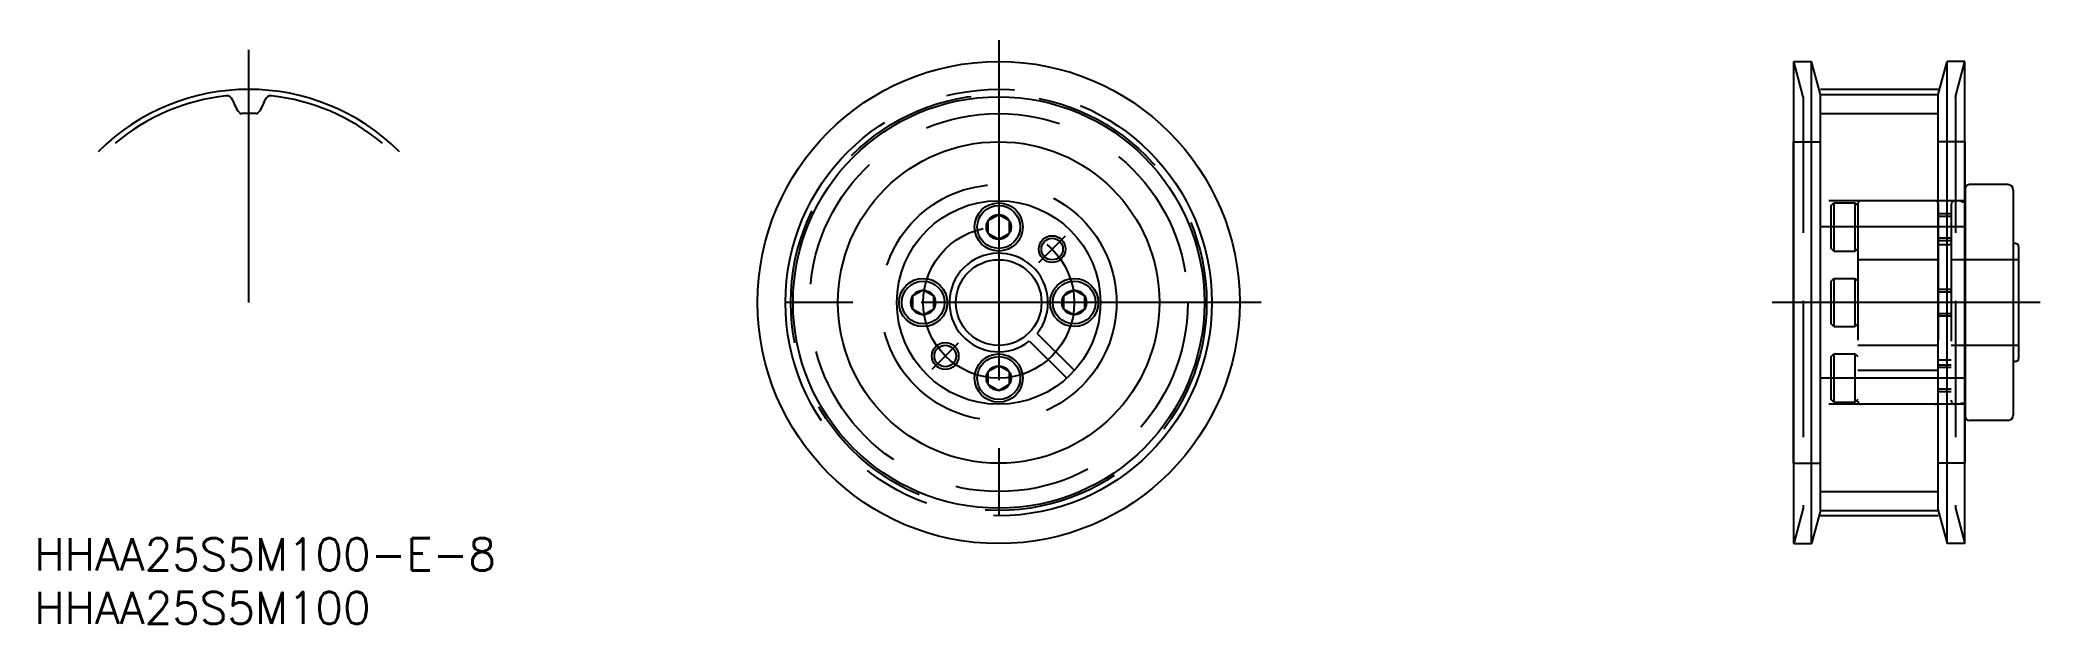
# Model space of a CAD drawing. Extents: x -89 to 97, y -30 to 24.
import ezdxf

# ---------------------------------------------------------------- set-up
doc = ezdxf.new("R2010")
doc.units = 0
doc.linetypes.add('CENTER', pattern=[50.8, 31.75, -6.35, 6.35, -6.35])
doc.linetypes.add('DASHED', pattern=[19.05, 12.7, -6.35])
doc.layers.get('0').update_dxf_attribs({"linetype": 'CONTINUOUS'})
doc.layers.add('CENTER', color=1, linetype='CENTER')
doc.styles.get("Standard").update_dxf_attribs({"font": 'txt.shx', "height": 3, "bigfont": 'bigfont.shx'})

# ---------------------------------------------------------------- blocks, each defined once
blk = doc.blocks.new('*U20')
at = {"color": 7, "linetype": 'CONTINUOUS'}
blk.add_text('HHAA25S5M100', height=3, dxfattribs=at).set_placement((-90, -30))
blk = doc.blocks.new('*U21')
at = {"color": 7, "linetype": 'CONTINUOUS'}
blk.add_text('HHAA25S5M100-E-8', height=3, dxfattribs=at).set_placement((-90, -25))

msp = doc.modelspace()

# ---------------------------------------------------------------- linework, layer by layer
at = {"color": 3, "linetype": 'DASHED'}
for p, q in [((75.1, 19.2), (74.21, 22.5)), ((89.3, 19.2), (90.18, 22.5)), ((75.1, 19.2), (75.1, -19.2)), ((89.3, 19.2), (89.3, -19.2)), ((76.7, 17.64), (87.7, 17.64)), ((74.21, 15), (76.7, 15)), ((90.18, 15), (87.7, 15)), ((90.2, 9.5), (74.2, 9.5)), ((89.59, 9.5), (89.3, 9.5)), ((89.88, 9.42), (89.59, 9.5)), ((77.7, 9.05), (77.95, 9.3)), ((77.7, 5.05), (77.7, 9.05)), ((77.95, 9.3), (79.95, 9.3)), ((77.95, 9.3), (77.95, 4.8)), ((79.95, 9.3), (80.2, 9.05)), ((79.95, 4.8), (79.95, 9.3)), ((80.2, 9.2), (80.2, -9.2)), ((87.7, 9.2), (87.7, -9.2)), ((87.7, 8.3), (88.9, 8.3)), ((87.7, 8.06), (88.9, 8.06)), ((88.9, 9.1), (88.9, -9.1)), ((87.7, 6.04), (88.9, 6.04)), ((87.7, 5.8), (88.9, 5.8)), ((77.95, 4.8), (77.7, 5.05)), ((77.95, 4.8), (79.95, 4.8)), ((80.2, 5.05), (79.95, 4.8)), ((87.7, 4), (80.2, 4)), ((88.9, 5.37), (87.7, 5.37)), ((95.2, 4), (88.9, 4)), ((77.7, 2), (77.95, 2.25)), ((77.7, -2), (77.7, 2)), ((77.95, 2.25), (79.95, 2.25)), ((77.95, 2.25), (77.95, -2.25)), ((79.95, 2.25), (80.2, 2)), ((79.95, -2.25), (79.95, 2.25)), ((87.7, 1.25), (88.9, 1.25)), ((87.7, 1.01), (88.9, 1.01)), ((87.7, -1.01), (88.9, -1.01)), ((87.7, -1.25), (88.9, -1.25)), ((77.95, -2.25), (77.7, -2)), ((77.95, -2.25), (79.95, -2.25)), ((80.2, -2), (79.95, -2.25)), ((77.7, -5.05), (77.95, -4.8)), ((77.7, -9.05), (77.7, -5.05)), ((77.95, -4.8), (79.95, -4.8)), ((77.95, -4.8), (77.95, -9.3)), ((79.95, -4.8), (80.2, -5.05)), ((79.95, -9.3), (79.95, -4.8)), ((87.7, -4), (80.2, -4)), ((88.9, -5.37), (87.7, -5.37)), ((95.2, -4), (88.9, -4)), ((87.7, -6.35), (80.2, -6.35)), ((87.7, -7.06), (80.2, -7.06)), ((87.7, -5.8), (88.9, -5.8)), ((87.7, -6.04), (88.9, -6.04)), ((77.95, -9.3), (77.7, -9.05)), ((77.95, -9.3), (79.95, -9.3)), ((80.2, -9.05), (79.95, -9.3)), ((87.7, -8.06), (88.9, -8.06)), ((87.7, -8.3), (88.9, -8.3)), ((90.2, -9.5), (74.2, -9.5)), ((89.59, -9.5), (89.3, -9.5)), ((89.88, -9.42), (89.59, -9.5)), ((74.21, -15), (76.7, -15)), ((90.18, -15), (87.7, -15)), ((76.7, -17.64), (87.7, -17.64)), ((75.1, -19.2), (74.21, -22.5)), ((89.3, -19.2), (90.18, -22.5))]:
    msp.add_line(p, q, dxfattribs=at)
at = {"color": 7, "linetype": 'CONTINUOUS'}
for p, q in [((74.21, 22.5), (75.87, 22.5)), ((74.21, -22.5), (74.21, 22.5)), ((76.7, 19.41), (75.87, 22.5)), ((75.87, -22.5), (75.87, 22.5)), ((87.7, 19.41), (88.52, 22.5)), ((90.18, 22.5), (88.52, 22.5)), ((88.52, -22.5), (88.52, 22.5)), ((90.18, -22.5), (90.18, 22.5)), ((76.7, 19.41), (87.7, 19.41)), ((76.7, -19.41), (76.7, 19.41)), ((87.7, -19.41), (87.7, 19.41)), ((74.2, -15), (74.2, 15)), ((74.2, 15), (74.21, 15)), ((90.18, 15), (90.2, 15)), ((90.2, -15), (90.2, 15)), ((90.2, 10.6), (90.2, -10.6)), ((94.2, 11), (90.6, 11)), ((94.7, 10.5), (94.7, -10.5)), ((0, 8.2), (-1, 7.63)), ((-1, 7.63), (-1, 6.47)), ((1, 7.63), (0, 8.2)), ((1, 6.47), (1, 7.63)), ((-1, 6.47), (0, 5.9)), ((0, 5.9), (1, 6.47)), ((94.9, 5.5), (94.7, 5.5)), ((95.2, 5.2), (95.2, -5.2)), ((-7.05, 1.15), (-8.05, 0.58)), ((-8.05, 0.58), (-8.05, -0.58)), ((-6.05, 0.58), (-7.05, 1.15)), ((-6.05, -0.58), (-6.05, 0.58)), ((7.05, 1.15), (6.05, 0.58)), ((6.05, 0.58), (6.05, -0.58)), ((8.05, 0.58), (7.05, 1.15)), ((8.05, -0.58), (8.05, 0.58)), ((-8.05, -0.58), (-7.05, -1.15)), ((-7.05, -1.15), (-6.05, -0.58)), ((6.05, -0.58), (7.05, -1.15)), ((7.05, -1.15), (8.05, -0.58)), ((2.88, -3.59), (6.35, -7.06)), ((3.59, -2.88), (7.06, -6.35)), ((94.9, -5.5), (94.7, -5.5)), ((0, -5.9), (-1, -6.47)), ((-1, -6.47), (-1, -7.63)), ((1, -6.47), (0, -5.9)), ((1, -7.63), (1, -6.47)), ((-1, -7.63), (0, -8.2)), ((0, -8.2), (1, -7.63)), ((94.2, -11), (90.6, -11)), ((74.2, -15), (74.21, -15)), ((90.18, -15), (90.2, -15)), ((76.7, -19.41), (75.87, -22.5)), ((76.7, -19.41), (87.7, -19.41)), ((87.7, -19.41), (88.52, -22.5)), ((74.21, -22.5), (75.87, -22.5)), ((90.18, -22.5), (88.52, -22.5))]:
    msp.add_line(p, q, dxfattribs=at)
for centre, radius in [((0, 0), 22.5), ((0, 0), 19.2), ((0, 0), 15), ((0, 0), 9.5), ((0, 7.05), 2.25), ((0, 7.05), 2), ((0, 7.05), 1.15), ((4.99, 4.99), 1.01), ((0, 0), 4), ((-7.05, 0), 2.25), ((-7.05, 0), 2), ((7.05, 0), 2.25), ((7.05, 0), 2), ((-7.05, 0), 1.15), ((7.05, 0), 1.15), ((-4.99, -4.99), 1.01), ((0, -7.05), 2.25), ((0, -7.05), 2), ((0, -7.05), 1.15)]:
    msp.add_circle(centre, radius, dxfattribs=at)
at = {"color": 3, "linetype": 'DASHED'}
for radius in [19.41, 17.64, 11]:
    msp.add_circle((0, 0), radius, dxfattribs=at)
at = {"color": 3, "linetype": 'CONTINUOUS'}
for centre in [(4.99, 4.99), (-4.99, -4.99)]:
    msp.add_circle(centre, 1.25, dxfattribs=at)
at = {"color": 7, "linetype": 'CONTINUOUS'}
for centre, radius, start, end in [((-70, 0), 19.41, 96.2259, 130), ((-72.05, 18.75), 0.55, 16.3194, 96.2259), ((-68.37, 19.83), 3.27, 196.3194, 220.0596), ((-71.62, 19.83), 3.27, 319.9404, 343.6806), ((-67.95, 18.75), 0.55, 83.7741, 163.6806), ((-70, 0), 19.41, 50, 83.7741), ((-70.69, 17.88), 0.25, 220.0596, 272.2106), ((-70, 0), 17.64, 90, 92.2106), ((-70, 0), 17.64, 87.7894, 90), ((-69.31, 17.88), 0.25, 267.7894, 319.9404), ((90.6, 10.6), 0.4, 90, 180), ((94.2, 10.5), 0.5, 0, 90), ((0, 0), 4.6, 321.2401, 308.7599), ((94.9, 5.2), 0.3, 360, 90), ((94.9, -5.2), 0.3, 270, 0), ((90.6, -10.6), 0.4, 180, 270), ((94.2, -10.5), 0.5, 270, 0)]:
    msp.add_arc(centre, radius, start, end, dxfattribs=at)
at = {"color": 3, "linetype": 'DASHED'}
for centre, radius, start, end in [((80.5, 9.2), 0.3, 90, 180), ((87.4, 9.2), 0.3, 0, 90), ((89.3, 9.1), 0.4, 90, 180), ((89.97, 9.73), 0.32, 255, 315.7191), ((80.5, -9.2), 0.3, 180, 270), ((87.4, -9.2), 0.3, 270, 0), ((89.3, -9.1), 0.4, 180, 270), ((89.97, -9.73), 0.32, 44.2809, 105)]:
    msp.add_arc(centre, radius, start, end, dxfattribs=at)
at = {"layer": 'CENTER', "color": 1, "linetype": 'CENTER'}
for p, q in [((0, 24.5), (0, -24.5)), ((-70, 0), (-70, 23.58)), ((76.7, 19.9), (87.7, 19.9)), ((3.75, 3.75), (6.22, 6.22)), ((90.2, 7.05), (76.7, 7.05)), ((24.5, 0), (-24.5, 0)), ((97.2, 0), (72.2, 0)), ((-6.22, -6.22), (-3.75, -3.75)), ((90.2, -7.05), (76.7, -7.05)), ((76.7, -19.89), (87.7, -19.89))]:
    msp.add_line(p, q, dxfattribs=at)
for radius in [19.9, 7.05]:
    msp.add_circle((0, 0), radius, dxfattribs=at)
msp.add_arc((-70, 0), 19.89, 45, 135, dxfattribs=at)

# ---------------------------------------------------------------- block references
at = {"color": 7, "linetype": 'CONTINUOUS'}
for name in ['*U21', '*U20']:
    msp.add_blockref(name, (0, 0), dxfattribs=at)

doc.saveas('drawing.dxf')
